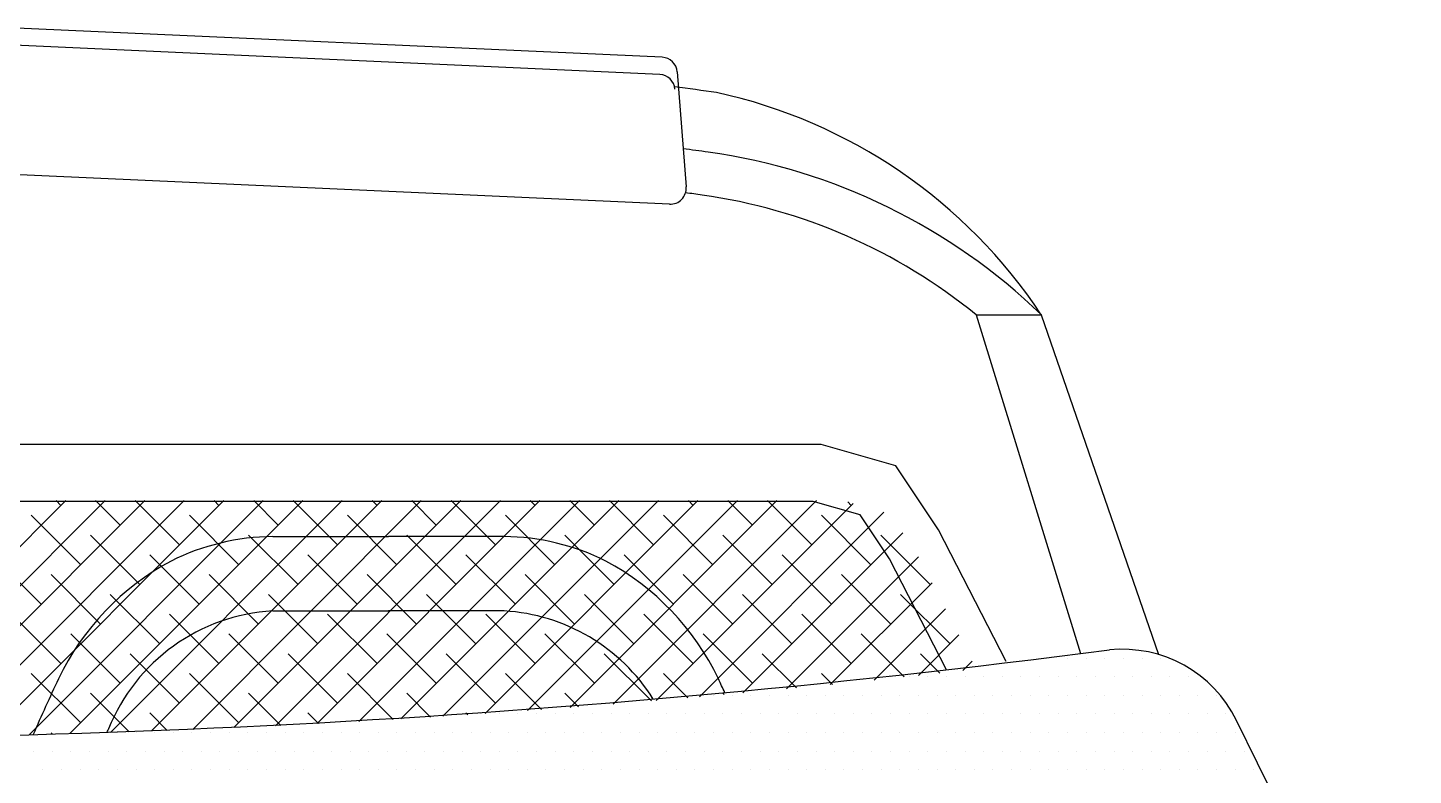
# Model space of a CAD drawing. Header units: millimetres. Extents: x -249630 to 95394, y -188036 to 109963.
# Drawn here: x -89558 to -88977, y -16114 to -15801 of the extents above; entities that cross this region are included whole.
import ezdxf

# ---------------------------------------------------------------- set-up
doc = ezdxf.new("R2010")
doc.units = ezdxf.units.MM
doc.layers.add('Layer11', color=30, linetype='Continuous')
doc.layers.add('VEREDA', color=1, linetype='Continuous')

# ---------------------------------------------------------------- blocks, each defined once
blk = doc.blocks.new('A$C3F545D02')
at = {"layer": 'Layer11'}
for p, q in [((1.091403026446187, 1.239192225198821), (0.8723680920323886, 1.249103520873007)), ((1.090634885529653, 1.233435434005969), (0.8715999511158543, 1.243346729680184)), ((1.096485449084867, 1.234273194772697), (1.099496439498296, 1.195694336086262)), ((1.093931242570534, 1.189944283656502), (0.8654023922342162, 1.200285177504469)), ((1.19680875961609, 1.152840204414247), (1.231841742130996, 1.039225122438381)), ((1.196808759615976, 1.152840204414247), (1.218647845344208, 1.152840204414247)), ((1.218647845344151, 1.152840204414247), (1.257937108448175, 1.038921972568374)), ((1.111306520411802, 1.109345524197806), (0.6749103519755408, 1.109345524197863)), ((1.144749046881543, 1.109345524197806), (1.111306520411802, 1.109345524197806)), ((1.169830961358571, 1.102184528677242), (1.144749046881543, 1.109345524197806)), ((1.184163455881958, 1.080701495355839), (1.169830961358571, 1.102184528677242)), ((1.142076444643976, 1.090249504969847), (0.6749103519755408, 1.090249504969904)), ((0.8117104424321724, 1.010932786944579), (0.8912980532051051, 1.090520397717512)), ((0.8250832260872016, 1.01104731845237), (0.9045563053523438, 1.090520397717512)), ((0.8385061220077432, 1.011211962225673), (0.9178145574996392, 1.090520397717569)), ((0.8519797047728161, 1.011427292843507), (0.9310728096468779, 1.090520397717569)), ((0.8655045621656541, 1.011693898089106), (0.9443310617940597, 1.090520397717569)), ((0.8790812955995762, 1.01201237937579), (0.9575893139412983, 1.090520397717512)), ((0.8896993263088007, 1.088921670820952), (0.8881005994122404, 1.090520397717512)), ((0.8927105205624457, 1.012383352191421), (0.970847566088537, 1.090520397717512)), ((0.9095867045295449, 1.082292544747446), (0.9013588515595359, 1.090520397717455)), ((0.9063928670795747, 1.012807446561226), (0.984105818235804, 1.090520397717455)), ((0.9294740827504597, 1.075663418673827), (0.9146171037067745, 1.090520397717512)), ((0.9201289801966084, 1.013285307531021), (0.9973640703830426, 1.090520397717455)), ((0.9339195204835562, 1.01381759567073), (1.010622322530338, 1.090520397717512)), ((0.9427323348976984, 1.088921670821065), (0.9411336080012234, 1.09052039771754)), ((0.9477651645605931, 1.014404987600528), (1.023880574677577, 1.090520397717512)), ((0.9626197131186132, 1.082292544747389), (0.9543918601485188, 1.090520397717484)), ((0.9616666056477641, 1.015048176540517), (1.037138826824759, 1.090520397717512)), ((0.9825070913394427, 1.075663418673855), (0.9676501122958143, 1.090520397717484)), ((0.9756245541384203, 1.015747872883878), (1.050397078971997, 1.090520397717455)), ((0.9896397381993438, 1.016504804797535), (1.063655331119264, 1.090520397717455)), ((0.9957653434867382, 1.088921670821009), (0.9941666165903484, 1.090520397717398)), ((1.003712904397787, 1.017319718848739), (1.07691358326656, 1.090520397717512)), ((1.015652721707568, 1.082292544747446), (1.007424868737473, 1.09052039771754)), ((1.017844818357787, 1.018193380661558), (1.090171835413798, 1.090520397717512)), ((1.035540099928369, 1.075663418673884), (1.020683120884769, 1.090520397717484)), ((1.032036265446834, 1.019126575603309), (1.103430087561037, 1.090520397717512)), ((1.046288051494628, 1.020120109503921), (1.116688339708276, 1.090520397717512)), ((1.048798352075664, 1.088921670821065), (1.047199625179331, 1.090520397717398)), ((1.068685730296437, 1.082292544747531), (1.060457877326513, 1.090520397717455)), ((1.060601003546935, 1.02117480940899), (1.129946591855514, 1.090520397717512)), ((1.088573108517465, 1.075663418673741), (1.073716129473866, 1.090520397717341)), ((1.074975970654663, 1.02229152436945), (1.143204844002781, 1.090520397717512)), ((1.089413824702007, 1.023471126269499), (1.155503783597254, 1.089561085164689)), ((1.101831360664733, 1.088921670821009), (1.100232633768343, 1.090520397717398)), ((1.121718738885534, 1.082292544747446), (1.113490885915553, 1.090520397717427)), ((1.141606117106477, 1.075663418673741), (1.126749138062792, 1.090520397717427)), ((1.15784038005836, 1.085748832942386), (1.142076444643976, 1.090249504969847)), ((1.154864369253687, 1.088921670821065), (1.153713949502276, 1.090072090572477)), ((0.8963284523823347, 1.069034292600179), (0.8797556371982864, 1.085607107784227)), ((0.9493614609713745, 1.069034292600151), (0.9327886457873262, 1.085607107784199)), ((1.002394469560301, 1.069034292600207), (0.9858216543762524, 1.085607107784256)), ((1.055427478149284, 1.069034292600207), (1.038854662965235, 1.085607107784256)), ((1.108460486738352, 1.069034292600151), (1.091887671554304, 1.085607107784199)), ((1.103915461275079, 1.024714510695276), (1.165817441592111, 1.086616491012364)), ((1.161493495327306, 1.069034292600207), (1.144920680143258, 1.085607107784256)), ((1.167675346836859, 1.071007161930993), (1.15784038005836, 1.085748832942386)), ((0.9162158306032779, 1.062405166526474), (0.8996430154192296, 1.078977981710523)), ((0.9692488391921756, 1.062405166526588), (0.9526760240081273, 1.078977981710636)), ((1.022281847781215, 1.062405166526531), (1.005709032597167, 1.07897798171058)), ((1.075314856370142, 1.062405166526588), (1.058742041186093, 1.078977981710636)), ((1.12834786495921, 1.062405166526531), (1.111775049775162, 1.07897798171058)), ((1.118481800573676, 1.026022597846634), (1.172138019628193, 1.079678816901151)), ((1.181380873548164, 1.062405166526588), (1.164808058364116, 1.078977981710636)), ((1.206856601647019, 1.036541945046224), (1.184163455881958, 1.080701495355839)), ((0.9607949237225171, 1.078497839388831), (0.9995972408348734, 1.078497839388831)), ((1.038399557947287, 1.078497839388831), (0.9995972408348734, 1.078497839388831)), ((0.8830702002351529, 1.055776040452884), (0.8664973850511046, 1.072348855636932)), ((0.9361032088240222, 1.055776040452969), (0.9195303936399739, 1.072348855637017)), ((0.9891362174130904, 1.055776040452912), (0.9725634022290421, 1.07234885563696)), ((1.042169226002045, 1.055776040452969), (1.025596410817997, 1.072348855637017)), ((1.095202234590914, 1.055776040453054), (1.078629419406866, 1.072348855637102)), ((1.148235243180011, 1.055776040452969), (1.131662427995963, 1.072348855637017)), ((1.133113788369229, 1.027396333494949), (1.177443646480896, 1.071726191606615)), ((1.186790294524769, 1.03381057830876), (1.167675346836859, 1.071007161930993)), ((0.9029575784559256, 1.049146914379321), (0.8863847632718773, 1.065719729563369)), ((0.955990587044937, 1.049146914379349), (0.9394177718608887, 1.065719729563398)), ((1.00902359563392, 1.049146914379378), (0.9924507804498717, 1.065719729563426)), ((1.062056604222846, 1.049146914379406), (1.045483789038798, 1.065719729563455)), ((1.115089612811943, 1.049146914379264), (1.098516797627894, 1.065719729563313)), ((1.168122621400954, 1.049146914379264), (1.151549806216906, 1.065719729563313)), ((1.147812397011052, 1.028836689989532), (1.18198952859737, 1.063013821575851)), ((0.922844956676812, 1.042517788305702), (0.9062721414927637, 1.05909060348975)), ((0.9758779652658518, 1.042517788305673), (0.9593051500818035, 1.059090603489722)), ((1.028910973854778, 1.04251778830573), (1.01233815867073, 1.059090603489778)), ((1.081943982443761, 1.04251778830573), (1.065371167259713, 1.059090603489778)), ((1.134976991032829, 1.042517788305673), (1.118404175848781, 1.059090603489722)), ((1.188009999621784, 1.04251778830573), (1.171437184437735, 1.059090603489778)), ((0.8896993263087154, 1.035888662232082), (0.8731265111246671, 1.052461477416131)), ((0.9427323348977552, 1.035888662231997), (0.9261595197137069, 1.052461477416045)), ((0.9526197125786098, 1.052516300915698), (0.9526196996945373, 1.052516309779719)), ((0.9607949237225171, 1.05351555815821), (0.9995972408348734, 1.05351555815821)), ((0.9957653434866529, 1.035888662232111), (0.9791925283026046, 1.052461477416159)), ((1.038399557947287, 1.05351555815821), (0.9995972408348734, 1.05351555815821)), ((1.048798352075693, 1.035888662232054), (1.032225536891644, 1.052461477416102)), ((1.046574769090796, 1.052516300915698), (1.046574781974869, 1.052516309779719)), ((1.101831360664619, 1.035888662232111), (1.085258545480571, 1.052461477416159)), ((1.154864369253687, 1.035888662232054), (1.138291554069639, 1.052461477416102)), ((1.162578626484503, 1.030344667315717), (1.186490041908485, 1.054256082739698)), ((0.9095867045296302, 1.029259536158406), (0.8930138893455819, 1.045832351342455)), ((0.9626197131184995, 1.029259536158492), (0.9460468979344512, 1.04583235134254)), ((1.015652721707568, 1.029259536158435), (0.9990799065235194, 1.045832351342483)), ((1.068685730296522, 1.029259536158492), (1.052112915112474, 1.04583235134254)), ((1.121718738885392, 1.029259536158577), (1.105145923701343, 1.045832351342625)), ((1.172607530959795, 1.031403752673185), (1.15817893229044, 1.04583235134254)), ((1.177413505524328, 1.031921294208303), (1.190990555219685, 1.04549834390366)), ((0.9294740827504029, 1.022630410084844), (0.9129012675663546, 1.039203225268892)), ((0.9825070913394143, 1.022630410084872), (0.965934276155366, 1.039203225268921)), ((1.035540099928397, 1.022630410084901), (1.018967284744349, 1.039203225268949)), ((1.08786197173518, 1.023341546867073), (1.072000293333275, 1.039203225268977)), ((1.136512522677634, 1.027724004513573), (1.125033301922372, 1.039203225268835)), ((1.184565988821362, 1.032703546958857), (1.178066310511383, 1.039203225268835)), ((1.192318092786707, 1.0335676293235), (1.195491068530714, 1.03674060506745)), ((1.221178573120909, 1.037730831043859), (1.221178573120909, 1.037730831043859)), ((1.227428573120903, 1.037730831043859), (1.227428573120903, 1.037730831043859)), ((1.233678573120898, 1.037730831043859), (1.233678573120898, 1.037730831043859)), ((1.239928573120892, 1.037730831043859), (1.239928573120892, 1.037730831043859)), ((1.246178573120886, 1.037730831043859), (1.246178573120886, 1.037730831043859)), ((1.252428573120881, 1.037730831043859), (1.252428573120881, 1.037730831043859)), ((1.258678573120875, 1.037730831043859), (1.258678573120875, 1.037730831043859)), ((0.8963284523823347, 1.016001284011224), (0.8797556371982864, 1.032574099195273)), ((0.9493614609712893, 1.016001284011224), (0.932788645787241, 1.032574099195273)), ((1.001224149533925, 1.0171716040376), (0.9858216543762808, 1.032574099195244)), ((1.050969930137285, 1.020458832023223), (1.038854662965207, 1.032574099195301)), ((1.100081683237931, 1.02438008751156), (1.09188767155419, 1.032574099195301)), ((1.148581096257431, 1.028913683081072), (1.144920680143258, 1.032574099195244)), ((1.168053573120886, 1.031480831043865), (1.168053573120886, 1.031480831043865)), ((1.174303573120881, 1.031480831043865), (1.174303573120881, 1.031480831043865)), ((1.180553573120875, 1.031480831043865), (1.180553573120875, 1.031480831043865)), ((1.186803573120869, 1.031480831043865), (1.186803573120869, 1.031480831043865)), ((1.193053573120864, 1.031480831043865), (1.193053573120864, 1.031480831043865)), ((1.199303573120858, 1.031480831043865), (1.199303573120858, 1.031480831043865)), ((1.205553573120852, 1.031480831043865), (1.205553573120852, 1.031480831043865)), ((1.211803573120847, 1.031480831043865), (1.211803573120847, 1.031480831043865)), ((1.218053573120841, 1.031480831043865), (1.218053573120841, 1.031480831043865)), ((1.224303573120835, 1.031480831043865), (1.224303573120835, 1.031480831043865)), ((1.230553573120829, 1.031480831043865), (1.230553573120829, 1.031480831043865)), ((1.236803573120824, 1.031480831043865), (1.236803573120824, 1.031480831043865)), ((1.243053573120818, 1.031480831043865), (1.243053573120818, 1.031480831043865)), ((1.249303573120812, 1.031480831043865), (1.249303573120812, 1.031480831043865)), ((1.255553573120807, 1.031480831043865), (1.255553573120807, 1.031480831043865)), ((1.261803573120801, 1.031480831043865), (1.261803573120801, 1.031480831043865)), ((1.268053573120795, 1.031480831043865), (1.268053573120795, 1.031480831043865)), ((0.9125720377242601, 1.013015950816538), (0.8996430154191444, 1.025944973121653)), ((0.9634847392091785, 1.015136257920574), (0.9526760240081842, 1.025944973121568)), ((1.01372128267198, 1.017932723046783), (1.005709032597082, 1.025944973121682)), ((1.063306433773363, 1.021380580534384), (1.058742041186122, 1.025944973121625)), ((1.108678573120898, 1.025230831043871), (1.108678573120898, 1.025230831043871)), ((1.112263130929364, 1.025456891967366), (1.111775049775048, 1.025944973121682)), ((1.114928573120892, 1.025230831043871), (1.114928573120892, 1.025230831043871)), ((1.121178573120886, 1.025230831043871), (1.121178573120886, 1.025230831043871)), ((1.127428573120881, 1.025230831043871), (1.127428573120881, 1.025230831043871)), ((1.133678573120875, 1.025230831043871), (1.133678573120875, 1.025230831043871)), ((1.139928573120869, 1.025230831043871), (1.139928573120869, 1.025230831043871)), ((1.146178573120864, 1.025230831043871), (1.146178573120864, 1.025230831043871)), ((1.152428573120858, 1.025230831043871), (1.152428573120858, 1.025230831043871)), ((1.158678573120852, 1.025230831043871), (1.158678573120852, 1.025230831043871)), ((1.164928573120847, 1.025230831043871), (1.164928573120847, 1.025230831043871)), ((1.171178573120841, 1.025230831043871), (1.171178573120841, 1.025230831043871)), ((1.177428573120835, 1.025230831043871), (1.177428573120835, 1.025230831043871)), ((1.183678573120829, 1.025230831043871), (1.183678573120829, 1.025230831043871)), ((1.189928573120824, 1.025230831043871), (1.189928573120824, 1.025230831043871)), ((1.196178573120818, 1.025230831043871), (1.196178573120818, 1.025230831043871)), ((1.202428573120812, 1.025230831043871), (1.202428573120812, 1.025230831043871)), ((1.208678573120807, 1.025230831043871), (1.208678573120807, 1.025230831043871)), ((1.214928573120801, 1.025230831043871), (1.214928573120801, 1.025230831043871)), ((1.221178573120795, 1.025230831043871), (1.221178573120795, 1.025230831043871)), ((1.22742857312079, 1.025230831043871), (1.22742857312079, 1.025230831043871)), ((1.233678573120784, 1.025230831043871), (1.233678573120784, 1.025230831043871)), ((1.239928573120778, 1.025230831043871), (1.239928573120778, 1.025230831043871)), ((1.246178573120773, 1.025230831043871), (1.246178573120773, 1.025230831043871)), ((1.252428573120767, 1.025230831043871), (1.252428573120767, 1.025230831043871)), ((1.258678573120761, 1.025230831043871), (1.258678573120761, 1.025230831043871)), ((1.264928573120756, 1.025230831043871), (1.264928573120756, 1.025230831043871)), ((1.27117857312075, 1.025230831043871), (1.27117857312075, 1.025230831043871)), ((1.277428573120744, 1.025230831043871), (1.277428573120744, 1.025230831043871)), ((0.9253650316313724, 1.013481209056664), (0.9195303936400592, 1.019315847047977)), ((0.9761062644142839, 1.015772984862707), (0.9725634022289285, 1.019315847048063)), ((1.024303573120875, 1.018980831043876), (1.024303573120875, 1.018980831043876)), ((1.026177712692657, 1.018734545173345), (1.025596410817997, 1.019315847048006)), ((1.030553573120869, 1.018980831043876), (1.030553573120869, 1.018980831043876)), ((1.036803573120864, 1.018980831043876), (1.036803573120864, 1.018980831043876)), ((1.043053573120858, 1.018980831043876), (1.043053573120858, 1.018980831043876)), ((1.049303573120852, 1.018980831043876), (1.049303573120852, 1.018980831043876)), ((1.055553573120847, 1.018980831043876), (1.055553573120847, 1.018980831043876)), ((1.061803573120841, 1.018980831043876), (1.061803573120841, 1.018980831043876)), ((1.068053573120835, 1.018980831043876), (1.068053573120835, 1.018980831043876)), ((1.074303573120829, 1.018980831043876), (1.074303573120829, 1.018980831043876)), ((1.080553573120824, 1.018980831043876), (1.080553573120824, 1.018980831043876)), ((1.086803573120818, 1.018980831043876), (1.086803573120818, 1.018980831043876)), ((1.093053573120812, 1.018980831043876), (1.093053573120812, 1.018980831043876)), ((1.099303573120807, 1.018980831043876), (1.099303573120807, 1.018980831043876)), ((1.105553573120801, 1.018980831043876), (1.105553573120801, 1.018980831043876)), ((1.111803573120795, 1.018980831043876), (1.111803573120795, 1.018980831043876)), ((1.11805357312079, 1.018980831043876), (1.11805357312079, 1.018980831043876)), ((1.124303573120784, 1.018980831043876), (1.124303573120784, 1.018980831043876)), ((1.130553573120778, 1.018980831043876), (1.130553573120778, 1.018980831043876)), ((1.136803573120773, 1.018980831043876), (1.136803573120773, 1.018980831043876)), ((1.143053573120767, 1.018980831043876), (1.143053573120767, 1.018980831043876)), ((1.149303573120761, 1.018980831043876), (1.149303573120761, 1.018980831043876)), ((1.155553573120756, 1.018980831043876), (1.155553573120756, 1.018980831043876)), ((1.16180357312075, 1.018980831043876), (1.16180357312075, 1.018980831043876)), ((1.168053573120744, 1.018980831043876), (1.168053573120744, 1.018980831043876)), ((1.174303573120739, 1.018980831043876), (1.174303573120739, 1.018980831043876)), ((1.180553573120733, 1.018980831043876), (1.180553573120733, 1.018980831043876)), ((1.186803573120727, 1.018980831043876), (1.186803573120727, 1.018980831043876)), ((1.193053573120721, 1.018980831043876), (1.193053573120721, 1.018980831043876)), ((1.199303573120716, 1.018980831043876), (1.199303573120716, 1.018980831043876)), ((1.20555357312071, 1.018980831043876), (1.20555357312071, 1.018980831043876)), ((1.211803573120704, 1.018980831043876), (1.211803573120704, 1.018980831043876)), ((1.218053573120699, 1.018980831043876), (1.218053573120699, 1.018980831043876)), ((1.224303573120693, 1.018980831043876), (1.224303573120693, 1.018980831043876)), ((1.230553573120687, 1.018980831043876), (1.230553573120687, 1.018980831043876)), ((1.236803573120682, 1.018980831043876), (1.236803573120682, 1.018980831043876)), ((1.243053573120676, 1.018980831043876), (1.243053573120676, 1.018980831043876)), ((1.24930357312067, 1.018980831043876), (1.24930357312067, 1.018980831043876)), ((1.255553573120665, 1.018980831043876), (1.255553573120665, 1.018980831043876)), ((1.261803573120659, 1.018980831043876), (1.261803573120659, 1.018980831043876)), ((1.268053573120653, 1.018980831043876), (1.268053573120653, 1.018980831043876)), ((1.274303573120648, 1.018980831043876), (1.274303573120648, 1.018980831043876)), ((1.280553573120642, 1.018980831043876), (1.280553573120642, 1.018980831043876)), ((1.343448823734775, 0.8959358545763507), (1.284174178635169, 1.016767589054439)), ((0.8868538386164175, 1.012217645629903), (0.8863847632718773, 1.012686720974443)), ((0.9024285731208863, 1.012730831043882), (0.9024285731208863, 1.012730831043882)), ((0.9086785731208806, 1.012730831043882), (0.9086785731208806, 1.012730831043882)), ((0.9149285731208749, 1.012730831043882), (0.9149285731208749, 1.012730831043882)), ((0.9211785731208693, 1.012730831043882), (0.9211785731208693, 1.012730831043882)), ((0.9274285731208636, 1.012730831043882), (0.9274285731208636, 1.012730831043882)), ((0.9336785731208579, 1.012730831043882), (0.9336785731208579, 1.012730831043882)), ((0.9399285731208522, 1.012730831043882), (0.9399285731208522, 1.012730831043882)), ((0.9461785731208465, 1.012730831043882), (0.9461785731208465, 1.012730831043882)), ((0.9524285731208408, 1.012730831043882), (0.9524285731208408, 1.012730831043882)), ((0.9586785731208352, 1.012730831043882), (0.9586785731208352, 1.012730831043882)), ((0.9649285731208295, 1.012730831043882), (0.9649285731208295, 1.012730831043882)), ((0.9711785731208238, 1.012730831043882), (0.9711785731208238, 1.012730831043882)), ((0.9774285731208181, 1.012730831043882), (0.9774285731208181, 1.012730831043882)), ((0.9836785731208124, 1.012730831043882), (0.9836785731208124, 1.012730831043882)), ((0.9899285731208067, 1.012730831043882), (0.9899285731208067, 1.012730831043882)), ((0.996178573120801, 1.012730831043882), (0.996178573120801, 1.012730831043882)), ((1.002428573120795, 1.012730831043882), (1.002428573120795, 1.012730831043882)), ((1.00867857312079, 1.012730831043882), (1.00867857312079, 1.012730831043882)), ((1.014928573120784, 1.012730831043882), (1.014928573120784, 1.012730831043882)), ((1.021178573120778, 1.012730831043882), (1.021178573120778, 1.012730831043882)), ((1.027428573120773, 1.012730831043882), (1.027428573120773, 1.012730831043882)), ((1.033678573120767, 1.012730831043882), (1.033678573120767, 1.012730831043882)), ((1.039928573120761, 1.012730831043882), (1.039928573120761, 1.012730831043882)), ((1.046178573120756, 1.012730831043882), (1.046178573120756, 1.012730831043882)), ((1.05242857312075, 1.012730831043882), (1.05242857312075, 1.012730831043882)), ((1.058678573120744, 1.012730831043882), (1.058678573120744, 1.012730831043882)), ((1.064928573120739, 1.012730831043882), (1.064928573120739, 1.012730831043882)), ((1.071178573120733, 1.012730831043882), (1.071178573120733, 1.012730831043882)), ((1.077428573120727, 1.012730831043882), (1.077428573120727, 1.012730831043882)), ((1.083678573120721, 1.012730831043882), (1.083678573120721, 1.012730831043882)), ((1.089928573120716, 1.012730831043882), (1.089928573120716, 1.012730831043882)), ((1.09617857312071, 1.012730831043882), (1.09617857312071, 1.012730831043882)), ((1.102428573120704, 1.012730831043882), (1.102428573120704, 1.012730831043882)), ((1.108678573120699, 1.012730831043882), (1.108678573120699, 1.012730831043882)), ((1.114928573120693, 1.012730831043882), (1.114928573120693, 1.012730831043882)), ((1.121178573120687, 1.012730831043882), (1.121178573120687, 1.012730831043882)), ((1.127428573120682, 1.012730831043882), (1.127428573120682, 1.012730831043882)), ((1.133678573120676, 1.012730831043882), (1.133678573120676, 1.012730831043882)), ((1.13992857312067, 1.012730831043882), (1.13992857312067, 1.012730831043882)), ((1.146178573120665, 1.012730831043882), (1.146178573120665, 1.012730831043882)), ((1.152428573120659, 1.012730831043882), (1.152428573120659, 1.012730831043882)), ((1.158678573120653, 1.012730831043882), (1.158678573120653, 1.012730831043882)), ((1.164928573120648, 1.012730831043882), (1.164928573120648, 1.012730831043882)), ((1.171178573120642, 1.012730831043882), (1.171178573120642, 1.012730831043882)), ((1.177428573120636, 1.012730831043882), (1.177428573120636, 1.012730831043882)), ((1.183678573120631, 1.012730831043882), (1.183678573120631, 1.012730831043882)), ((1.189928573120625, 1.012730831043882), (1.189928573120625, 1.012730831043882)), ((1.196178573120619, 1.012730831043882), (1.196178573120619, 1.012730831043882)), ((1.202428573120613, 1.012730831043882), (1.202428573120613, 1.012730831043882)), ((1.208678573120608, 1.012730831043882), (1.208678573120608, 1.012730831043882)), ((1.214928573120602, 1.012730831043882), (1.214928573120602, 1.012730831043882)), ((1.221178573120596, 1.012730831043882), (1.221178573120596, 1.012730831043882)), ((1.227428573120591, 1.012730831043882), (1.227428573120591, 1.012730831043882)), ((1.233678573120585, 1.012730831043882), (1.233678573120585, 1.012730831043882)), ((1.239928573120579, 1.012730831043882), (1.239928573120579, 1.012730831043882)), ((1.246178573120574, 1.012730831043882), (1.246178573120574, 1.012730831043882)), ((1.252428573120568, 1.012730831043882), (1.252428573120568, 1.012730831043882)), ((1.258678573120562, 1.012730831043882), (1.258678573120562, 1.012730831043882)), ((1.264928573120557, 1.012730831043882), (1.264928573120557, 1.012730831043882)), ((1.271178573120551, 1.012730831043882), (1.271178573120551, 1.012730831043882)), ((1.277428573120545, 1.012730831043882), (1.277428573120545, 1.012730831043882)), ((1.28367857312054, 1.012730831043882), (1.28367857312054, 1.012730831043882)), ((0.880553573120153, 1.006480831043859), (0.880553573120153, 1.006480831043859)), ((0.8868035731201473, 1.006480831043859), (0.8868035731201473, 1.006480831043859)), ((0.8930535731201417, 1.006480831043859), (0.8930535731201417, 1.006480831043859)), ((0.899303573120136, 1.006480831043859), (0.899303573120136, 1.006480831043859)), ((0.9055535731201303, 1.006480831043859), (0.9055535731201303, 1.006480831043859)), ((0.9118035731201246, 1.006480831043859), (0.9118035731201246, 1.006480831043859)), ((0.9180535731201189, 1.006480831043859), (0.9180535731201189, 1.006480831043859)), ((0.9243035731201132, 1.006480831043859), (0.9243035731201132, 1.006480831043859)), ((0.9305535731201076, 1.006480831043859), (0.9305535731201076, 1.006480831043859)), ((0.9368035731201019, 1.006480831043859), (0.9368035731201019, 1.006480831043859)), ((0.9430535731200962, 1.006480831043859), (0.9430535731200962, 1.006480831043859)), ((0.9493035731200905, 1.006480831043859), (0.9493035731200905, 1.006480831043859)), ((0.9555535731200848, 1.006480831043859), (0.9555535731200848, 1.006480831043859)), ((0.9618035731200791, 1.006480831043859), (0.9618035731200791, 1.006480831043859)), ((0.9680535731200735, 1.006480831043859), (0.9680535731200735, 1.006480831043859)), ((0.9743035731200678, 1.006480831043859), (0.9743035731200678, 1.006480831043859)), ((0.9805535731200621, 1.006480831043859), (0.9805535731200621, 1.006480831043859)), ((0.9868035731200564, 1.006480831043859), (0.9868035731200564, 1.006480831043859)), ((0.9930535731200507, 1.006480831043859), (0.9930535731200507, 1.006480831043859)), ((0.999303573120045, 1.006480831043859), (0.999303573120045, 1.006480831043859)), ((1.005553573120039, 1.006480831043859), (1.005553573120039, 1.006480831043859)), ((1.011803573120034, 1.006480831043859), (1.011803573120034, 1.006480831043859)), ((1.018053573120028, 1.006480831043859), (1.018053573120028, 1.006480831043859)), ((1.024303573120022, 1.006480831043859), (1.024303573120022, 1.006480831043859)), ((1.030553573120017, 1.006480831043859), (1.030553573120017, 1.006480831043859)), ((1.036803573120011, 1.006480831043859), (1.036803573120011, 1.006480831043859)), ((1.043053573120005, 1.006480831043859), (1.043053573120005, 1.006480831043859)), ((1.04930357312, 1.006480831043859), (1.04930357312, 1.006480831043859)), ((1.055553573119994, 1.006480831043859), (1.055553573119994, 1.006480831043859)), ((1.061803573119988, 1.006480831043859), (1.061803573119988, 1.006480831043859)), ((1.068053573119983, 1.006480831043859), (1.068053573119983, 1.006480831043859)), ((1.074303573119977, 1.006480831043859), (1.074303573119977, 1.006480831043859)), ((1.080553573119971, 1.006480831043859), (1.080553573119971, 1.006480831043859)), ((1.086803573119965, 1.006480831043859), (1.086803573119965, 1.006480831043859)), ((1.09305357311996, 1.006480831043859), (1.09305357311996, 1.006480831043859)), ((1.099303573119954, 1.006480831043859), (1.099303573119954, 1.006480831043859)), ((1.105553573119948, 1.006480831043859), (1.105553573119948, 1.006480831043859)), ((1.111803573119943, 1.006480831043859), (1.111803573119943, 1.006480831043859)), ((1.118053573119937, 1.006480831043859), (1.118053573119937, 1.006480831043859)), ((1.124303573119931, 1.006480831043859), (1.124303573119931, 1.006480831043859)), ((1.130553573119926, 1.006480831043859), (1.130553573119926, 1.006480831043859)), ((1.13680357311992, 1.006480831043859), (1.13680357311992, 1.006480831043859)), ((1.143053573119914, 1.006480831043859), (1.143053573119914, 1.006480831043859)), ((1.149303573119909, 1.006480831043859), (1.149303573119909, 1.006480831043859)), ((1.155553573119903, 1.006480831043859), (1.155553573119903, 1.006480831043859)), ((1.161803573119897, 1.006480831043859), (1.161803573119897, 1.006480831043859)), ((1.168053573119892, 1.006480831043859), (1.168053573119892, 1.006480831043859)), ((1.174303573119886, 1.006480831043859), (1.174303573119886, 1.006480831043859)), ((1.18055357311988, 1.006480831043859), (1.18055357311988, 1.006480831043859)), ((1.186803573119874, 1.006480831043859), (1.186803573119874, 1.006480831043859)), ((1.193053573119869, 1.006480831043859), (1.193053573119869, 1.006480831043859)), ((1.199303573119863, 1.006480831043859), (1.199303573119863, 1.006480831043859)), ((1.205553573119857, 1.006480831043859), (1.205553573119857, 1.006480831043859)), ((1.211803573119852, 1.006480831043859), (1.211803573119852, 1.006480831043859)), ((1.218053573119846, 1.006480831043859), (1.218053573119846, 1.006480831043859)), ((1.22430357311984, 1.006480831043859), (1.22430357311984, 1.006480831043859)), ((1.230553573119835, 1.006480831043859), (1.230553573119835, 1.006480831043859)), ((1.236803573119829, 1.006480831043859), (1.236803573119829, 1.006480831043859)), ((1.243053573119823, 1.006480831043859), (1.243053573119823, 1.006480831043859)), ((1.249303573119818, 1.006480831043859), (1.249303573119818, 1.006480831043859)), ((1.255553573119812, 1.006480831043859), (1.255553573119812, 1.006480831043859)), ((1.261803573119806, 1.006480831043859), (1.261803573119806, 1.006480831043859)), ((1.268053573119801, 1.006480831043859), (1.268053573119801, 1.006480831043859)), ((1.274303573119795, 1.006480831043859), (1.274303573119795, 1.006480831043859)), ((1.280553573119789, 1.006480831043859), (1.280553573119789, 1.006480831043859)), ((1.286803573119784, 1.006480831043859), (1.286803573119784, 1.006480831043859)), ((0.883678573120136, 1.000230831043865), (0.883678573120136, 1.000230831043865)), ((0.8899285731201303, 1.000230831043865), (0.8899285731201303, 1.000230831043865)), ((0.8961785731201246, 1.000230831043865), (0.8961785731201246, 1.000230831043865)), ((0.9024285731201189, 1.000230831043865), (0.9024285731201189, 1.000230831043865)), ((0.9086785731201132, 1.000230831043865), (0.9086785731201132, 1.000230831043865)), ((0.9149285731201076, 1.000230831043865), (0.9149285731201076, 1.000230831043865)), ((0.9211785731201019, 1.000230831043865), (0.9211785731201019, 1.000230831043865)), ((0.9274285731200962, 1.000230831043865), (0.9274285731200962, 1.000230831043865)), ((0.9336785731200905, 1.000230831043865), (0.9336785731200905, 1.000230831043865)), ((0.9399285731200848, 1.000230831043865), (0.9399285731200848, 1.000230831043865)), ((0.9461785731200791, 1.000230831043865), (0.9461785731200791, 1.000230831043865)), ((0.9524285731200735, 1.000230831043865), (0.9524285731200735, 1.000230831043865)), ((0.9586785731200678, 1.000230831043865), (0.9586785731200678, 1.000230831043865)), ((0.9649285731200621, 1.000230831043865), (0.9649285731200621, 1.000230831043865)), ((0.9711785731200564, 1.000230831043865), (0.9711785731200564, 1.000230831043865)), ((0.9774285731200507, 1.000230831043865), (0.9774285731200507, 1.000230831043865)), ((0.983678573120045, 1.000230831043865), (0.983678573120045, 1.000230831043865)), ((0.9899285731200393, 1.000230831043865), (0.9899285731200393, 1.000230831043865)), ((0.9961785731200337, 1.000230831043865), (0.9961785731200337, 1.000230831043865)), ((1.002428573120028, 1.000230831043865), (1.002428573120028, 1.000230831043865)), ((1.008678573120022, 1.000230831043865), (1.008678573120022, 1.000230831043865)), ((1.014928573120017, 1.000230831043865), (1.014928573120017, 1.000230831043865)), ((1.021178573120011, 1.000230831043865), (1.021178573120011, 1.000230831043865)), ((1.027428573120005, 1.000230831043865), (1.027428573120005, 1.000230831043865)), ((1.03367857312, 1.000230831043865), (1.03367857312, 1.000230831043865)), ((1.039928573119994, 1.000230831043865), (1.039928573119994, 1.000230831043865)), ((1.046178573119988, 1.000230831043865), (1.046178573119988, 1.000230831043865)), ((1.052428573119983, 1.000230831043865), (1.052428573119983, 1.000230831043865)), ((1.058678573119977, 1.000230831043865), (1.058678573119977, 1.000230831043865)), ((1.064928573119971, 1.000230831043865), (1.064928573119971, 1.000230831043865)), ((1.071178573119965, 1.000230831043865), (1.071178573119965, 1.000230831043865)), ((1.07742857311996, 1.000230831043865), (1.07742857311996, 1.000230831043865)), ((1.083678573119954, 1.000230831043865), (1.083678573119954, 1.000230831043865)), ((1.089928573119948, 1.000230831043865), (1.089928573119948, 1.000230831043865)), ((1.096178573119943, 1.000230831043865), (1.096178573119943, 1.000230831043865)), ((1.102428573119937, 1.000230831043865), (1.102428573119937, 1.000230831043865)), ((1.108678573119931, 1.000230831043865), (1.108678573119931, 1.000230831043865)), ((1.114928573119926, 1.000230831043865), (1.114928573119926, 1.000230831043865)), ((1.12117857311992, 1.000230831043865), (1.12117857311992, 1.000230831043865)), ((1.127428573119914, 1.000230831043865), (1.127428573119914, 1.000230831043865)), ((1.133678573119909, 1.000230831043865), (1.133678573119909, 1.000230831043865)), ((1.139928573119903, 1.000230831043865), (1.139928573119903, 1.000230831043865)), ((1.146178573119897, 1.000230831043865), (1.146178573119897, 1.000230831043865)), ((1.152428573119892, 1.000230831043865), (1.152428573119892, 1.000230831043865)), ((1.158678573119886, 1.000230831043865), (1.158678573119886, 1.000230831043865)), ((1.16492857311988, 1.000230831043865), (1.16492857311988, 1.000230831043865)), ((1.171178573119874, 1.000230831043865), (1.171178573119874, 1.000230831043865)), ((1.177428573119869, 1.000230831043865), (1.177428573119869, 1.000230831043865)), ((1.183678573119863, 1.000230831043865), (1.183678573119863, 1.000230831043865)), ((1.189928573119857, 1.000230831043865), (1.189928573119857, 1.000230831043865)), ((1.196178573119852, 1.000230831043865), (1.196178573119852, 1.000230831043865)), ((1.202428573119846, 1.000230831043865), (1.202428573119846, 1.000230831043865)), ((1.20867857311984, 1.000230831043865), (1.20867857311984, 1.000230831043865)), ((1.214928573119835, 1.000230831043865), (1.214928573119835, 1.000230831043865)), ((1.221178573119829, 1.000230831043865), (1.221178573119829, 1.000230831043865)), ((1.227428573119823, 1.000230831043865), (1.227428573119823, 1.000230831043865)), ((1.233678573119818, 1.000230831043865), (1.233678573119818, 1.000230831043865)), ((1.239928573119812, 1.000230831043865), (1.239928573119812, 1.000230831043865)), ((1.246178573119806, 1.000230831043865), (1.246178573119806, 1.000230831043865)), ((1.252428573119801, 1.000230831043865), (1.252428573119801, 1.000230831043865)), ((1.258678573119795, 1.000230831043865), (1.258678573119795, 1.000230831043865)), ((1.264928573119789, 1.000230831043865), (1.264928573119789, 1.000230831043865)), ((1.271178573119784, 1.000230831043865), (1.271178573119784, 1.000230831043865)), ((1.277428573119778, 1.000230831043865), (1.277428573119778, 1.000230831043865)), ((1.283678573119772, 1.000230831043865), (1.283678573119772, 1.000230831043865)), ((1.289928573119766, 1.000230831043865), (1.289928573119766, 1.000230831043865))]:
    blk.add_line(p, q, dxfattribs=at)
for centre, radius, start, end in [((1.091161639301617, 1.23385768377085), 0.00534, 4.462755795447812, 87.40914249790431), ((1.09039349838514, 1.228100892577999), 0.00534, 4.462755795447812, 87.40914249790431), ((0.9659196352525896, 0.2070245145766307), 1.030431819477849, 81.98097271741219, 82.769815566435), ((1.072347873164432, 1.055881262068624), 0.1755127299103593, 33.53405562807592, 77.72356567051946), ((0.9659196352550623, 0.2070245145715148), 1.010231439760622, 81.98097267179492, 82.45914199863819), ((1.078728859490781, 1.007774271491257), 0.2015744702861165, 46.0171492612275, 81.98097248778402), ((1.09417262971499, 1.195278825084472), 0.00534, 267.4091424979043, 4.462755794980701), ((0.9659196352538686, 0.207024514599965), 0.9957050584059194, 81.98097267149875, 82.30227727284641), ((1.07872886013115, 1.007774271401445), 0.1870480889590208, 50.85530628586809, 81.98097267156625), ((0.9617773248397725, 0.9995651809179549), 0.07893877174896585, 90.71307026505036, 116.426436938168), ((1.037417156829662, 0.9995651809185802), 0.07893877174834267, 63.57356306172272, 89.28692973484051), ((0.9680109452376087, 0.9929574209018881), 0.08767012920646401, 118.1530027160038, 154.4687876312667), ((1.031183536431712, 0.9929574209018028), 0.08767012920652642, 25.53121236877558, 61.84699728403844), ((0.9643745241894806, 0.990288238926496), 0.06332856730367654, 93.24032863081226, 158.0076682946197), ((1.034819957480096, 0.9902882389267234), 0.06332856730342996, 32.13488397273743, 86.75967136917636), ((0.7773245989169482, 4.630881167237703), 3.620300951249647, 268.3789505030729, 277.3663752652628), ((1.245811522594636, 0.9979485856551946), 0.0427299457924419, 26.13050363857356, 95.7959237866752), ((1.396221654548356, 0.7884249732308035), 0.562220372825344, 154.468787631759, 156.5624723410331), ((0.6029728271227839, 0.7884249732143758), 0.5622203728308083, 25.01091814704859, 25.53121236983102), ((1.412974029764342, 0.7716851667935885), 0.5622203728354157, 154.468787623811, 154.6006240598854)]:
    blk.add_arc(centre, radius, start, end, dxfattribs=at)

msp = doc.modelspace()

# ---------------------------------------------------------------- block references
at = {"layer": 'VEREDA', "xscale": 1250, "yscale": 1250, "zscale": 1250}
msp.add_blockref('A$C3F545D02', (-90655.92404543934, -17362.02404768675), dxfattribs=at)

doc.saveas('drawing.dxf')
